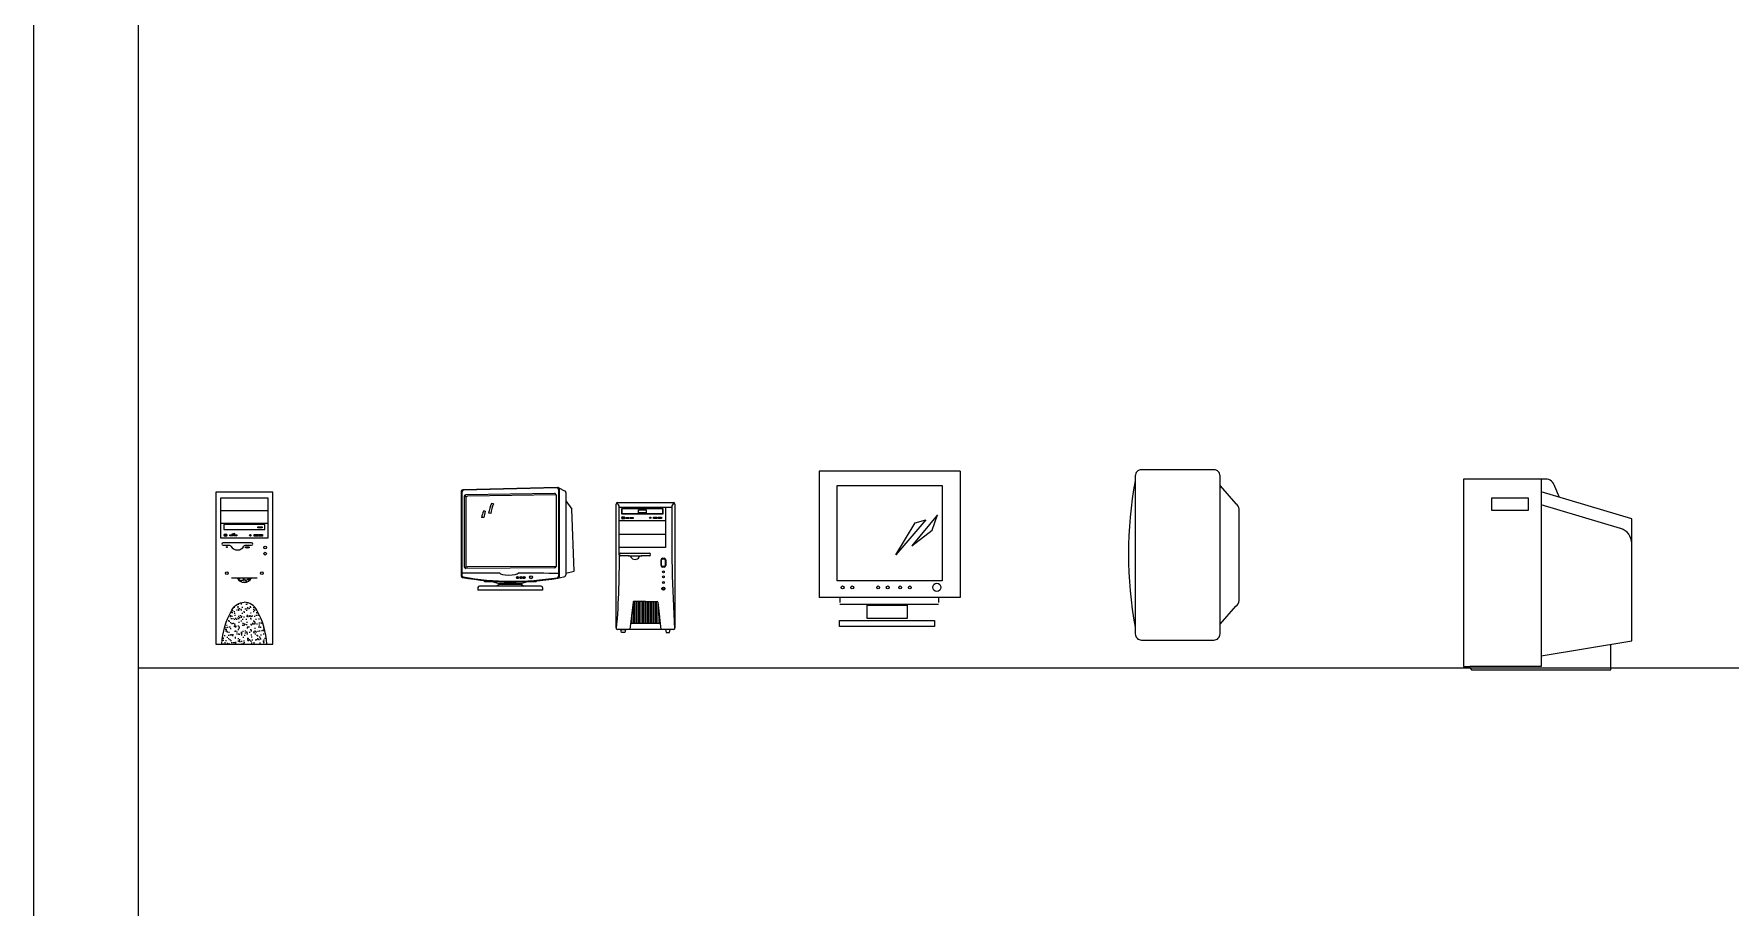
# Model space of a CAD drawing. Header units: inches. Extents: x 11.6 to 54.1, y 10.7 to 35.5.
# Drawn here: x 33.1 to 38.58, y 23.15 to 25.97 of the extents above; entities that cross this region are included whole.
import ezdxf

# ---------------------------------------------------------------- set-up
doc = ezdxf.new("R2010")
doc.units = ezdxf.units.IN
doc.header["$MEASUREMENT"] = 0
for name, color, linetype in [('02', 2, 'Continuous'), ('1', 1, 'Continuous'), ('8', 8, 'Continuous'), ('kadrbm', 4, 'Continuous')]:
    doc.layers.add(name, color=color, linetype=linetype)

# ---------------------------------------------------------------- blocks, each defined once
blk = doc.blocks.new('kadrbm')
at = {"layer": 'kadrbm', "color": 4}
blk.add_lwpolyline([(0, 0), (0, 24.7972), (21, 24.7972), (21, 0), (0, 0)], close=True, dxfattribs=at)
blk.add_lwpolyline([(20.6631, 0.3257), (20.6631, 24.4603), (0.3369, 24.4603), (0.3369, 0.3257), (20.6631, 0.3257)], dxfattribs=at)

msp = doc.modelspace()

# ---------------------------------------------------------------- hatches: boundary and pattern name
at = {"layer": '8'}
h = msp.add_hatch(dxfattribs=at)
h.set_pattern_fill('AR-SAND', color=256, scale=0.005, style=0)
h.set_pattern_definition([(37.5, (10.447997, 16.4573034), (-0.0003149668, 0.0096341188), [0, -0.0076, 0, -0.0085, 0, -0.008125]), (7.5, (10.447997, 16.457303), (0.0088488835, 0.01411073), [0, -0.0041, 0, -0.00685, 0, -0.002625]), (327.5, (10.441847, 16.457303), (0.0155707093, 2.82953e-05), [0, -0.0025, 0, -0.009, 0, -0.01175]), (317.5, (10.441847, 16.457303), (0.015030633, 0.004388378), [0, -0.00125, 0, -0.0059, 0, -0.00675])])
h.paths.add_polyline_path([(33.7556, 24.2089, 0.63998), (33.801, 24.2089)])
h = msp.add_hatch(dxfattribs=at)
h.set_pattern_fill('AR-SAND', color=256, scale=0.01, style=0)
h.set_pattern_definition([(37.5, (10.447997, 16.42843), (-0.000629934, 0.019268238), [0, -0.0152, 0, -0.017, 0, -0.01625]), (7.5, (10.447997, 16.42843), (0.017697767, 0.02822146), [0, -0.0082, 0, -0.0137, 0, -0.00525]), (327.5, (10.435697, 16.42843), (0.031141419, 5.659e-05), [0, -0.005, 0, -0.018, 0, -0.0235]), (317.5, (10.435697, 16.42843), (0.030061266, 0.008776756), [0, -0.0025, 0, -0.0118, 0, -0.0135])])
h.paths.add_polyline_path([(33.7783, 24.1301, 0.263076), (33.7377, 24.105, 0.11107), (33.7058, 23.9951), (33.8508, 23.9951, 0.11107), (33.819, 24.105, 0.263076)])

# ---------------------------------------------------------------- linework, layer by layer
at = {"layer": '02'}
for p, q in [((34.479, 24.4886), (34.479, 24.2151)), ((34.481, 24.4866), (34.481, 24.2168)), ((34.7898, 24.5011), (34.4838, 24.4936)), ((34.7878, 24.4991), (34.4858, 24.4916)), ((34.7917, 24.5008), (34.8146, 24.4891)), ((34.793, 24.4941), (34.793, 24.2144)), ((34.795, 24.4961), (34.795, 24.2127)), ((36.9296, 24.5062), (36.9799, 24.4482)), ((37.9808, 24.5278), (37.716, 24.5278)), ((37.716, 24.5278), (37.716, 23.9228)), ((37.966, 24.5278), (37.966, 23.9228)), ((38.259, 24.3995), (37.966, 24.4865)), ((38.0257, 24.4687), (38.0102, 24.5038)), ((34.4887, 24.4722), (34.4887, 24.2445)), ((34.4951, 24.4708), (34.4901, 24.4757)), ((34.7801, 24.4815), (34.4936, 24.4772)), ((34.4937, 24.4673), (34.4937, 24.2495)), ((34.7853, 24.4766), (34.4986, 24.4723)), ((34.5827, 24.4478), (34.5769, 24.4487)), ((34.7852, 24.4765), (34.7852, 24.2457)), ((34.817, 24.4848), (34.817, 24.2181)), ((34.817, 24.4578), (34.8359, 24.4311)), ((34.8435, 24.2304), (34.8359, 24.4311)), ((34.9788, 24.047), (34.9788, 24.447)), ((34.9838, 24.452), (35.1638, 24.452)), ((34.9888, 24.307), (34.9888, 24.437)), ((34.9888, 24.437), (35.1388, 24.437)), ((34.9978, 24.4143), (34.9978, 24.4333)), ((34.9978, 24.4333), (35.1298, 24.4333)), ((34.9988, 24.4153), (34.9988, 24.4323)), ((34.9988, 24.4323), (35.1288, 24.4323)), ((35.1288, 24.4323), (35.1288, 24.4153)), ((35.1298, 24.4333), (35.1298, 24.4143)), ((35.1388, 24.437), (35.1588, 24.4368)), ((35.1388, 24.437), (35.1388, 24.307)), ((35.1688, 24.447), (35.1688, 24.047)), ((37.8075, 24.4671), (37.9244, 24.4671)), ((37.8075, 24.4264), (37.8075, 24.4671)), ((37.9244, 24.4671), (37.9244, 24.4264)), ((38.2232, 24.3681), (37.966, 24.4445)), ((33.7028, 24.426), (33.8538, 24.426)), ((33.7028, 24.385), (33.8538, 24.385)), ((34.5518, 24.4035), (34.5445, 24.404)), ((34.5561, 24.4239), (34.5503, 24.424)), ((34.574, 24.4163), (34.5669, 24.4175)), ((34.9888, 24.3937), (35.1388, 24.3937)), ((35.1298, 24.4143), (34.9978, 24.4143)), ((35.1288, 24.4153), (34.9988, 24.4153)), ((35.0108, 24.4041), (35.0201, 24.4041)), ((35.0108, 24.4009), (35.0108, 24.4041)), ((35.0201, 24.4009), (35.0108, 24.4009)), ((35.0201, 24.4041), (35.0201, 24.4009)), ((35.0248, 24.4041), (35.0342, 24.4041)), ((35.0248, 24.4009), (35.0248, 24.4041)), ((35.0342, 24.4009), (35.0248, 24.4009)), ((35.0342, 24.4041), (35.0342, 24.4009)), ((35.0513, 24.4285), (35.0764, 24.4285)), ((35.0513, 24.4192), (35.0513, 24.4285)), ((35.0764, 24.4192), (35.0513, 24.4192)), ((35.0764, 24.4285), (35.0764, 24.4192)), ((35.0993, 24.4052), (35.1101, 24.4052)), ((35.0993, 24.4005), (35.0993, 24.4052)), ((35.1101, 24.4005), (35.0993, 24.4005)), ((35.1101, 24.4052), (35.1101, 24.4005)), ((35.1144, 24.4052), (35.1252, 24.4052)), ((35.1144, 24.4005), (35.1144, 24.4052)), ((35.1252, 24.4005), (35.1144, 24.4005)), ((35.1252, 24.4052), (35.1252, 24.4005)), ((36.9908, 24.1356), (36.9908, 24.4304)), ((37.9244, 24.4264), (37.8075, 24.4264)), ((38.259, 24.3082), (38.259, 24.3995)), ((33.7473, 24.3521), (33.738, 24.3497)), ((33.738, 24.3497), (33.7473, 24.3497)), ((33.7473, 24.3497), (33.7473, 24.3521)), ((34.9888, 24.3504), (35.1388, 24.3504)), ((35.1388, 24.307), (34.9888, 24.307)), ((34.9902, 24.2843), (34.9902, 24.2843)), ((34.9942, 24.2883), (35.0862, 24.2883)), ((35.0187, 24.2803), (34.9942, 24.2803)), ((35.0187, 24.2803), (35.0617, 24.2803)), ((35.0862, 24.2803), (35.0617, 24.2803)), ((35.0902, 24.2843), (35.0902, 24.2843)), ((35.1241, 24.2489), (35.1241, 24.2669)), ((35.1261, 24.2489), (35.1261, 24.2669)), ((35.1291, 24.2719), (35.1341, 24.2719)), ((35.1291, 24.2699), (35.1341, 24.2699)), ((35.1371, 24.2669), (35.1371, 24.2489)), ((35.1391, 24.2669), (35.1391, 24.2489)), ((38.259, 24.0056), (38.259, 24.3082)), ((34.4887, 24.2495), (34.4887, 24.2495)), ((34.4952, 24.246), (34.4902, 24.241)), ((34.7802, 24.2407), (34.4937, 24.2395)), ((34.7852, 24.2458), (34.4987, 24.2445)), ((34.4987, 24.2395), (34.4987, 24.2395)), ((34.795, 24.2084), (34.8133, 24.2133)), ((34.817, 24.2242), (34.8435, 24.2304)), ((35.1341, 24.2459), (35.1291, 24.2459)), ((35.1341, 24.2439), (35.1291, 24.2439)), ((33.7371, 24.2089), (33.8196, 24.2089)), ((34.5326, 24.1774), (34.5326, 24.1696)), ((34.7413, 24.1696), (34.5326, 24.1696)), ((34.7364, 24.1822), (34.5375, 24.1822)), ((34.5493, 24.201), (34.5546, 24.1962)), ((34.7192, 24.1962), (34.5546, 24.1962)), ((34.5816, 24.1962), (34.6004, 24.1906)), ((34.6011, 24.1869), (34.5918, 24.1816)), ((34.6009, 24.1906), (34.6009, 24.1875)), ((34.673, 24.1906), (34.6009, 24.1906)), ((34.673, 24.1875), (34.6009, 24.1875)), ((34.6729, 24.1869), (34.6821, 24.1816)), ((34.673, 24.1906), (34.673, 24.1875)), ((34.6923, 24.1962), (34.6735, 24.1906)), ((34.7228, 24.1995), (34.7192, 24.1962)), ((34.7413, 24.1774), (34.7413, 24.1696)), ((35.0336, 24.1303), (35.0238, 24.042)), ((35.0338, 24.1309), (35.0338, 24.062)), ((35.0738, 24.132), (35.0356, 24.132)), ((35.0388, 24.132), (35.0388, 24.062)), ((35.0438, 24.132), (35.0438, 24.062)), ((35.0488, 24.132), (35.0488, 24.062)), ((35.0538, 24.132), (35.0538, 24.062)), ((35.0588, 24.132), (35.0588, 24.062)), ((35.0638, 24.132), (35.0638, 24.062)), ((35.0688, 24.132), (35.0688, 24.062)), ((35.0738, 24.132), (35.112, 24.132)), ((35.0738, 24.132), (35.0738, 24.062)), ((35.0738, 24.132), (35.0738, 24.062)), ((35.0788, 24.132), (35.0788, 24.062)), ((35.0838, 24.132), (35.0838, 24.062)), ((35.0888, 24.132), (35.0888, 24.062)), ((35.0938, 24.132), (35.0938, 24.062)), ((35.0988, 24.132), (35.0988, 24.062)), ((35.1038, 24.132), (35.1038, 24.062)), ((35.1088, 24.132), (35.1088, 24.062)), ((35.1138, 24.1309), (35.1138, 24.062)), ((35.114, 24.1303), (35.1238, 24.042)), ((36.9296, 24.0598), (36.9799, 24.1178)), ((35.0288, 24.087), (35.0288, 24.062)), ((35.1188, 24.062), (35.0288, 24.062)), ((35.1188, 24.087), (35.1188, 24.062)), ((35.1638, 24.042), (34.9838, 24.042)), ((34.9939, 24.042), (35.0089, 24.042)), ((34.9959, 24.032), (34.9939, 24.042)), ((35.0069, 24.032), (34.9959, 24.032)), ((35.0089, 24.042), (35.0069, 24.032)), ((35.1537, 24.042), (35.1387, 24.042)), ((35.1387, 24.042), (35.1407, 24.032)), ((35.1407, 24.032), (35.1517, 24.032)), ((35.1517, 24.032), (35.1537, 24.042)), ((37.966, 23.9567), (38.259, 24.0056)), ((38.1913, 23.9119), (38.1913, 23.9943)), ((37.716, 23.9228), (37.736, 23.9228)), ((37.736, 23.9228), (37.736, 23.9179)), ((37.966, 23.9228), (37.736, 23.9228)), ((37.736, 23.9179), (37.7414, 23.9119)), ((37.7414, 23.9119), (38.1913, 23.9119))]:
    msp.add_line(p, q, dxfattribs=at)
for points in [[(36.9296, 24.028), (36.9296, 24.538, 0.414214), (36.9096, 24.558), (36.6755, 24.558, 0.414214), (36.6555, 24.538), (36.6555, 24.028, 0.414214), (36.6755, 24.008), (36.9096, 24.008, 0.414214)], [(33.7098, 24.322, 1), (33.7098, 24.314), (33.7302, 24.314, -0.271232), (33.7346, 24.3114, 0.58554), (33.7771, 24.3114, -0.271232), (33.7815, 24.314), (33.8018, 24.314, 1), (33.8018, 24.322)]]:
    msp.add_lwpolyline(points, format="xyb", close=True, dxfattribs=at)
for points in [[(33.6858, 23.9951), (33.8708, 23.9951), (33.8708, 24.486), (33.6858, 24.486)], [(33.7028, 24.337), (33.7028, 24.467), (33.8538, 24.467), (33.8538, 24.337)], [(33.7118, 24.3655), (33.8448, 24.3655), (33.8448, 24.3815), (33.7118, 24.3815)], [(33.7311, 24.3483), (33.7411, 24.3483), (33.7411, 24.3448), (33.7311, 24.3448)], [(33.744, 24.3483), (33.754, 24.3483), (33.754, 24.3448), (33.744, 24.3448)], [(33.8105, 24.349), (33.8225, 24.349), (33.8225, 24.344), (33.8105, 24.344)], [(33.8223, 24.3737), (33.836, 24.3737), (33.836, 24.37), (33.8223, 24.37)], [(33.8248, 24.349), (33.8368, 24.349), (33.8368, 24.344), (33.8248, 24.344)]]:
    msp.add_lwpolyline(points, close=True, dxfattribs=at)
for points in [[(33.7058, 23.9951, -0.11107), (33.7377, 24.105, -0.263076), (33.7783, 24.1301)], [(33.8508, 23.9951, 0.11107), (33.819, 24.105, 0.263076), (33.7783, 24.1301)]]:
    msp.add_lwpolyline(points, format="xyb", dxfattribs=at)
for centre, radius in [((35.0018, 24.4027), 0.00402), ((35.0018, 24.4027), 0.00252), ((35.0892, 24.403), 0.00216), ((33.7178, 24.3465), 0.0045), ((33.7178, 24.3465), 0.0025), ((33.7977, 24.3465), 0.0025), ((33.7218, 24.3084), 0.0015), ((33.8455, 24.307), 0.0045), ((33.8455, 24.287), 0.0045), ((33.7218, 24.2241), 0.0045), ((33.8349, 24.2241), 0.0045), ((34.6606, 24.2096), 0.00335), ((34.6606, 24.2096), 0.00305), ((34.671, 24.2096), 0.00335), ((34.671, 24.2096), 0.00305), ((34.6814, 24.2096), 0.00335), ((34.6814, 24.2096), 0.00305), ((34.7042, 24.2108), 0.00466), ((34.7042, 24.2108), 0.00436), ((34.7042, 24.2108), 0.00436), ((35.1316, 24.2286), 0.00303), ((35.1316, 24.2122), 0.00303), ((35.1316, 24.1742), 0.00503), ((35.1316, 24.1941), 0.00303), ((35.1316, 24.1742), 0.00303)]:
    msp.add_circle(centre, radius, dxfattribs=at)
for centre, radius, start, end in [((34.484, 24.4886), 0.005, 91.4139, 180), ((34.486, 24.4866), 0.005, 91.4139, 180), ((34.788, 24.4941), 0.005, 0, 91.4139), ((34.79, 24.4961), 0.005, 0, 91.4139), ((34.812, 24.4848), 0.005, 0, 58.2364), ((37.9335, 24.2858), 1.2997, 169.5121, 190.4879), ((37.9808, 24.4978), 0.03, 11.5546, 90), ((34.4937, 24.4722), 0.005, 90.8605, 180), ((34.4987, 24.4673), 0.005, 90.8605, 180), ((34.6691, 24.4019), 0.1033, 153.1176, 171.3233), ((34.6768, 24.405), 0.1033, 155.521, 173.6806), ((34.7802, 24.4765), 0.005, 0, 90.8605), ((34.9838, 24.447), 0.005, 90, 180), ((34.9744, 24.4374), 0.0145, 358.6469, 65.8243), ((41.0622, 24.3682), 5.9037, 179.33208, 183.15295), ((35.1733, 24.4374), 0.0145, 114.1757, 181.3531), ((35.1638, 24.447), 0.005, 0, 90), ((36.9708, 24.4304), 0.02, 0, 62.9971), ((34.6461, 24.3851), 0.1033, 157.9219, 169.4832), ((34.6545, 24.3922), 0.1033, 162.1351, 173.6806), ((38.209, 24.3202), 0.05, 0, 73.4705), ((32.6137, 24.2521), 2.3758, 354.9638, 1.326), ((34.9942, 24.2843), 0.004, 90, 180), ((34.9942, 24.2843), 0.004, 180, 270), ((35.0185, 24.27), 0.0103, 33.3327, 90.9565), ((35.0402, 24.2837), 0.0154, 209.266, 330.734), ((35.0619, 24.27), 0.0103, 89.0435, 146.6673), ((35.0862, 24.2843), 0.004, 0, 90), ((35.0862, 24.2843), 0.004, 270, 0), ((35.1291, 24.2669), 0.005, 90, 180), ((35.1291, 24.2669), 0.003, 90, 180), ((35.1341, 24.2669), 0.005, 0, 90), ((35.1341, 24.2669), 0.003, 0, 90), ((34.6077, 14.6842), 9.5403, 90.03276, 90.77322), ((34.484, 24.2151), 0.005, 180, 260.0182), ((34.486, 24.2168), 0.005, 180, 260.1224), ((34.6443, 25.1259), 0.9278, 260.1224, 278.9598), ((34.4937, 24.2445), 0.005, 180, 270.2433), ((34.4987, 24.2495), 0.005, 180, 270.2433), ((34.6077, 14.6842), 9.5403, 88.87521, 89.67053), ((34.7802, 24.2457), 0.005, 270.2433, 0), ((34.788, 24.2144), 0.005, 278.9598, 0), ((34.79, 24.2127), 0.005, 279.0657, 0), ((34.812, 24.2181), 0.005, 284.7972, 0), ((35.1291, 24.2489), 0.005, 180, 270), ((35.1291, 24.2489), 0.003, 180, 270), ((35.1341, 24.2489), 0.005, 270, 0), ((35.1341, 24.2489), 0.003, 270, 0), ((33.7783, 24.2194), 0.025, 204.7631, 335.2369), ((34.6443, 25.1259), 0.9298, 260.0182, 279.0657), ((34.5375, 24.1774), 0.00488, 90, 180), ((34.7364, 24.1774), 0.00488, 0, 90), ((35.0356, 24.13), 0.002, 90, 173.6598), ((35.112, 24.13), 0.002, 6.3402, 90), ((36.9708, 24.1356), 0.02, 297.0029, 0), ((34.9838, 24.047), 0.005, 180, 270), ((35.1638, 24.047), 0.005, 270, 0)]:
    msp.add_arc(centre, radius, start, end, dxfattribs=at)
msp.add_ellipse((33.788, 24.3074), major_axis=(-0.00698, 0), ratio=0.308455, dxfattribs=at)
msp.add_ellipse((34.6324, 24.2249), major_axis=(-0.0302, 0.0001), ratio=0.231224, start_param=0.063057, end_param=3.075346, dxfattribs=at)
at = {"layer": '1'}
for p, q in [((35.6352, 24.5532), (35.6352, 24.145)), ((36.0902, 24.5532), (35.6352, 24.5532)), ((36.0902, 24.5532), (36.0902, 24.145)), ((35.9797, 24.3959), (35.8828, 24.2835)), ((35.8828, 24.2835), (35.9452, 24.3862)), ((36.0174, 24.4122), (35.9335, 24.3121)), ((35.9452, 24.3862), (35.9797, 24.3959)), ((35.9998, 24.3628), (36.0174, 24.4122)), ((35.9335, 24.3121), (35.9998, 24.3628)), ((36.0902, 24.145), (35.6352, 24.145)), ((35.7015, 24.145), (35.7015, 24.1288)), ((35.7015, 24.1236), (36.0206, 24.1236)), ((36.0206, 24.145), (36.0206, 24.1288)), ((33.4357, 23.918), (53.7619, 23.918))]:
    msp.add_line(p, q, dxfattribs=at)
for points in [[(35.6924, 24.5071), (36.0317, 24.5071), (36.0317, 24.199), (35.6924, 24.199)], [(35.7899, 24.121), (35.9192, 24.121), (35.9192, 24.0781), (35.7899, 24.0781)], [(35.7002, 24.0716), (36.0076, 24.0716), (36.0076, 24.0514), (35.7002, 24.0514)]]:
    msp.add_lwpolyline(points, close=True, dxfattribs=at)
for centre, radius in [((35.7106, 24.1782), 0.00455), ((35.7418, 24.1782), 0.00455), ((35.825, 24.1782), 0.00455), ((35.8562, 24.1782), 0.00455), ((35.8965, 24.1782), 0.00455), ((35.9277, 24.1782), 0.00455), ((36.0148, 24.1782), 0.013)]:
    msp.add_circle(centre, radius, dxfattribs=at)

# ---------------------------------------------------------------- block references
at = {"layer": 'kadrbm'}
msp.add_blockref('kadrbm', (33.0988, 10.7464), dxfattribs=at)

doc.saveas('drawing.dxf')
